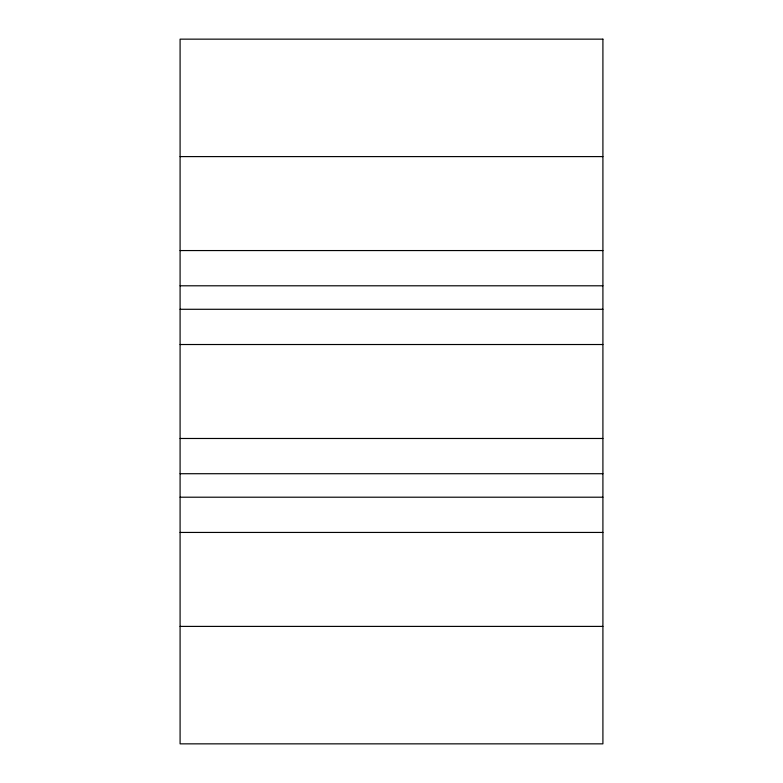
<?xml version="1.0" encoding="UTF-8"?>
<svg xmlns="http://www.w3.org/2000/svg" width="783" height="783" viewBox="0 0 783 783"><rect width="100%" height="100%" fill="white"/><g stroke="black" fill="none" stroke-linecap="round" stroke-linejoin="round"><path stroke-width="1.17" d="M180.09 156.6L602.91 156.6M180.09 250.56L602.91 250.56M180.09 285.795L602.91 285.795M180.09 309.285L602.91 309.285M180.09 344.52L602.91 344.52M180.09 438.48L602.91 438.48M180.09 473.715L602.91 473.715M180.09 497.205L602.91 497.205M180.09 532.44L602.91 532.44M180.09 626.4L602.91 626.4M602.91 39.15L180.09 39.15L180.09 743.85L602.91 743.85L602.91 39.15"/></g></svg>
